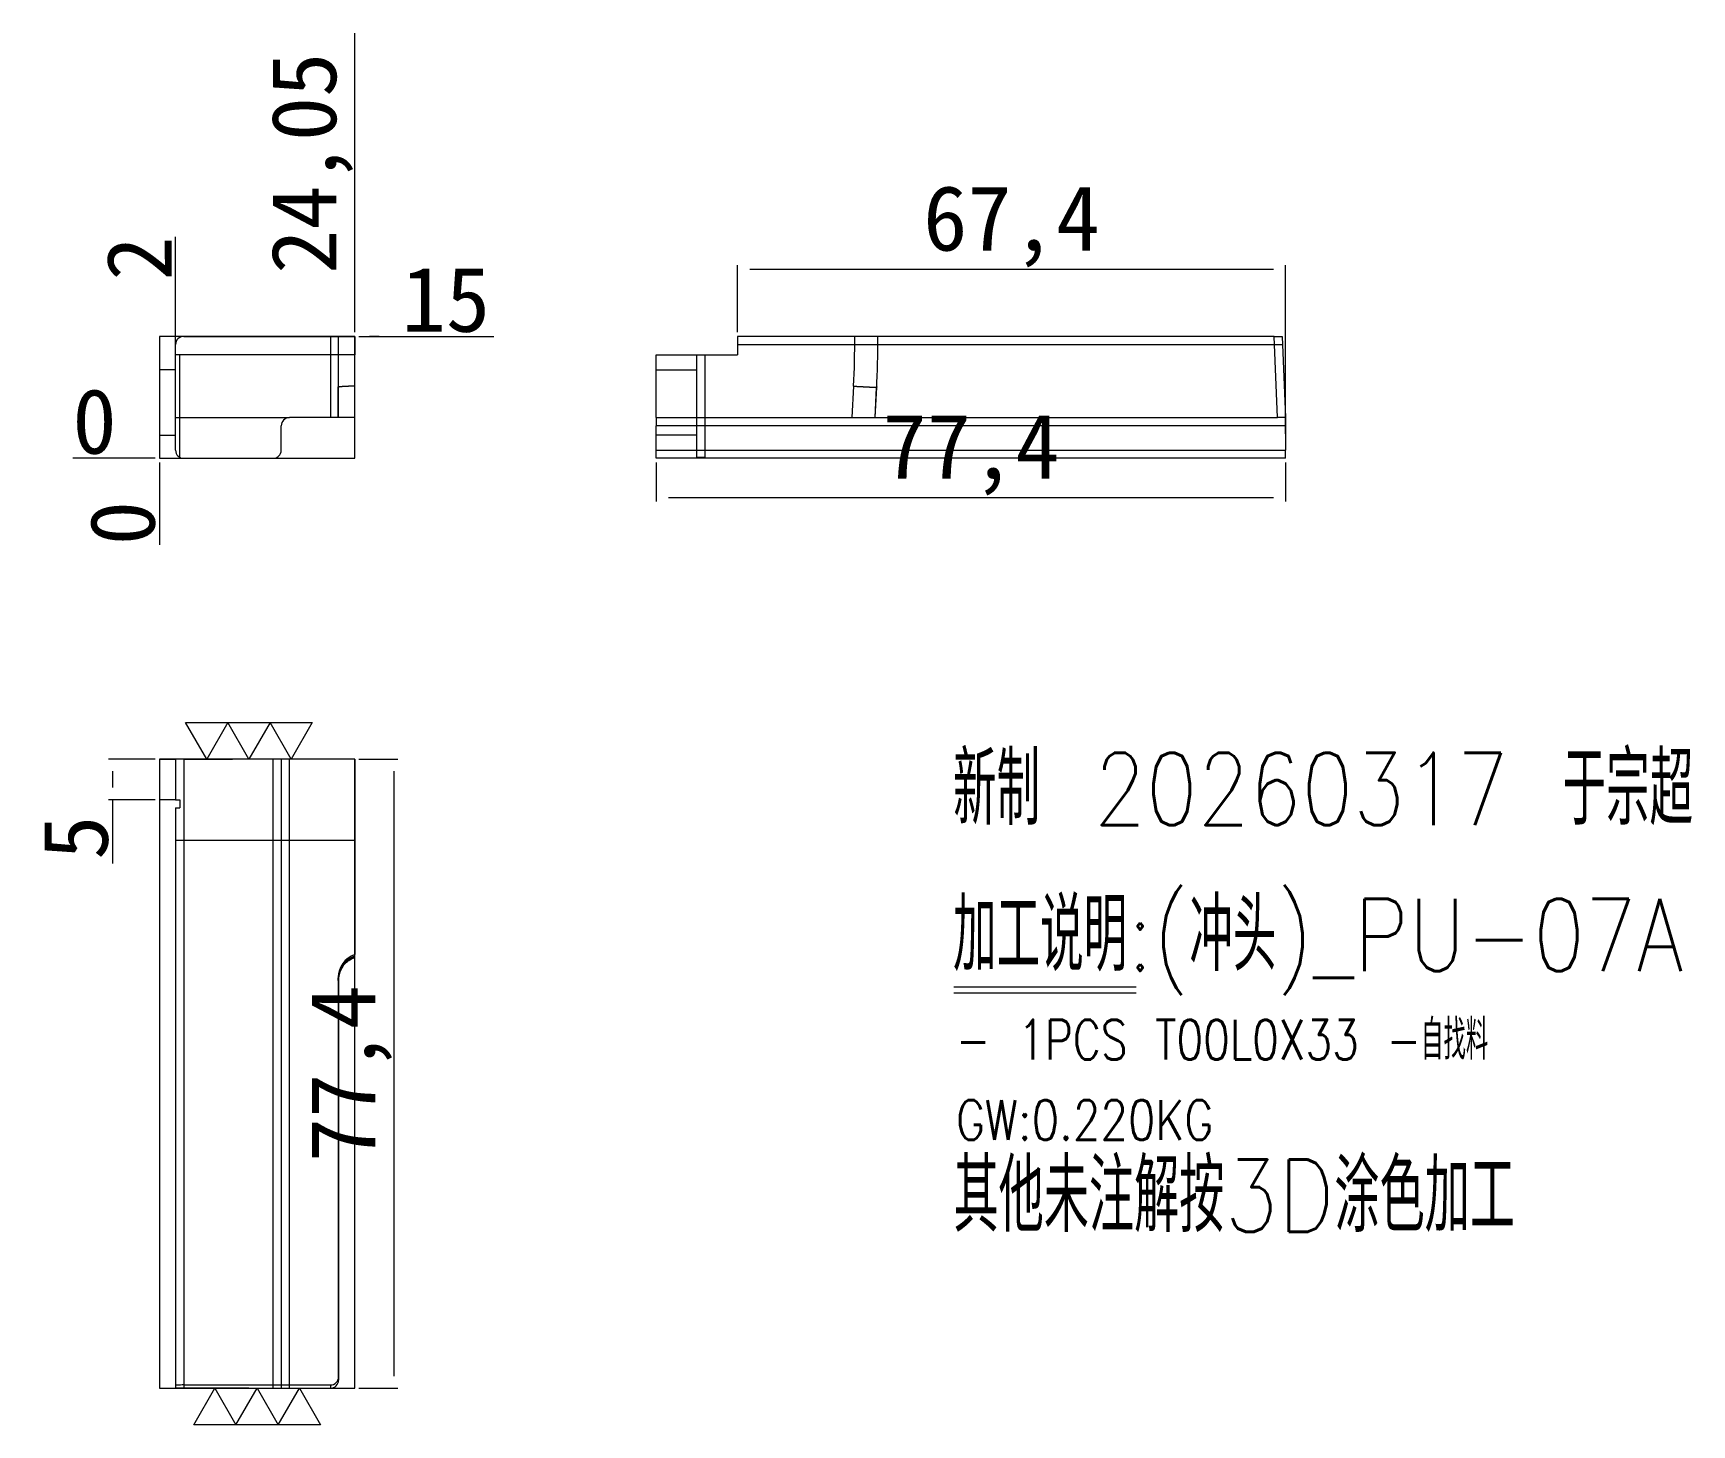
# Model space of a CAD drawing. Header units: millimetres. Extents: x 14263 to 14467, y 53750 to 53921.
import ezdxf

# ---------------------------------------------------------------- set-up
doc = ezdxf.new("R2010")
doc.units = ezdxf.units.MM
doc.linetypes.add('DASHED', pattern=[0])
doc.layers.add('dim', color=4, linetype='Continuous')
doc.layers.add('PUNCH', color=2, linetype='Continuous')
doc.styles.add('_PUG_ERP', font='txt')
doc.styles.add('chinesef_fs', font='txt.shx', dxfattribs={"bigfont": 'gbcbig.shx'})
doc.dimstyles.new('_PUG_ERP', dxfattribs={"dimtxt": 8, "dimasz": 1.5, "dimexe": 0.5, "dimexo": 0.5, "dimgap": 0.5, "dimtad": 1, "dimtxsty": '_PUG_ERP', "dimblk": 'CLOSEDBLANK', "dimcen": 0, "dimclrd": 4, "dimclre": 4, "dimclrt": 3, "dimazin": 3, "dimtfac": 1, "dimtmove": 0, "dimatfit": 3, "dimldrblk": 'CLOSEDBLANK', "dimlwd": 9, "dimlwe": 9})

# ---------------------------------------------------------------- blocks, each defined once
blk = doc.blocks.new('*D733')
at = {"layer": 'Defpoints', "color": 0}
for p in [(14302.15, 53883.71), (14306.95, 53883.71), (14278.1, 53868.71)]:
    blk.add_point(p, dxfattribs=at)
at = {"layer": 'dim', "color": 4, "lineweight": 9}
for p, q in [((14302.65, 53883.71), (14305.15, 53883.71)), ((14305.15, 53883.71), (14303.95, 53883.71)), ((14303.95, 53883.71), (14319.26, 53883.71))]:
    blk.add_line(p, q, dxfattribs=at)
at = {"layer": 'dim', "color": 3, "lineweight": 13, "insert": (14313.35, 53888.21), "char_height": 8, "attachment_point": 5, "style": '_PUG_ERP'}
blk.add_mtext('15', dxfattribs=at)
blk = doc.blocks.new('_ClosedBlank')
blk = doc.blocks.new('*D734')
at = {"layer": 'Defpoints', "color": 0}
for p in [(14273.3, 53868.71), (14278.1, 53868.71), (14278.1, 53868.71)]:
    blk.add_point(p, dxfattribs=at)
at = {"layer": 'dim', "color": 4, "lineweight": 9}
blk.add_line((14277.6, 53868.71), (14267.47, 53868.71), dxfattribs=at)
at = {"layer": 'dim', "color": 3, "lineweight": 13, "insert": (14270.13, 53873.21), "char_height": 8, "attachment_point": 5, "style": '_PUG_ERP'}
blk.add_mtext('0', dxfattribs=at)
blk = doc.blocks.new('*D735')
at = {"layer": 'Defpoints', "color": 0}
for p in [(14278.1, 53868.71), (14278.1, 53868.71), (14278.1, 53863.91)]:
    blk.add_point(p, dxfattribs=at)
at = {"layer": 'dim', "color": 4, "lineweight": 9}
blk.add_line((14278.1, 53868.21), (14278.1, 53858.08), dxfattribs=at)
at = {"layer": 'dim', "color": 3, "lineweight": 13, "insert": (14273.6, 53860.74), "char_height": 8, "attachment_point": 5, "rotation": 90, "style": '_PUG_ERP'}
blk.add_mtext('0', dxfattribs=at)
blk = doc.blocks.new('*D736')
at = {"layer": 'Defpoints', "color": 0}
for p in [(14302.15, 53888.51), (14302.15, 53883.71), (14278.1, 53868.71)]:
    blk.add_point(p, dxfattribs=at)
at = {"layer": 'dim', "color": 4, "lineweight": 9}
blk.add_line((14302.15, 53884.21), (14302.15, 53921.01), dxfattribs=at)
at = {"layer": 'dim', "color": 3, "lineweight": 13, "insert": (14296.89, 53905.01), "char_height": 8, "attachment_point": 5, "rotation": 90, "style": '_PUG_ERP'}
blk.add_mtext('24,05', dxfattribs=at)
blk = doc.blocks.new('*D737')
at = {"layer": 'Defpoints', "color": 0}
for p in [(14302.15, 53831.71), (14302.15, 53754.31), (14306.95, 53754.31)]:
    blk.add_point(p, dxfattribs=at)
at = {"layer": 'dim', "color": 4, "lineweight": 9}
for p, q in [((14302.65, 53831.71), (14307.45, 53831.71)), ((14306.95, 53830.21), (14306.95, 53755.81)), ((14302.65, 53754.31), (14307.45, 53754.31))]:
    blk.add_line(p, q, dxfattribs=at)
at = {"layer": 'dim', "color": 3, "lineweight": 13, "insert": (14301.69, 53793.01), "char_height": 8, "attachment_point": 5, "rotation": 90, "style": '_PUG_ERP'}
blk.add_mtext('77,4', dxfattribs=at)
blk = doc.blocks.new('*D738')
at = {"layer": 'Defpoints', "color": 0}
for p in [(14339.23, 53868.71), (14416.64, 53868.71), (14416.64, 53863.91)]:
    blk.add_point(p, dxfattribs=at)
at = {"layer": 'dim', "color": 4, "lineweight": 9}
for p, q in [((14339.23, 53868.21), (14339.23, 53863.41)), ((14416.64, 53868.21), (14416.64, 53863.41)), ((14340.73, 53863.91), (14415.14, 53863.91))]:
    blk.add_line(p, q, dxfattribs=at)
at = {"layer": 'dim', "color": 3, "lineweight": 13, "insert": (14377.94, 53869.17), "char_height": 8, "attachment_point": 5, "style": '_PUG_ERP'}
blk.add_mtext('77,4', dxfattribs=at)
blk = doc.blocks.new('*D739')
at = {"layer": 'Defpoints', "color": 0}
for p in [(14278.1, 53831.71), (14272.33, 53826.71), (14278.1, 53826.71)]:
    blk.add_point(p, dxfattribs=at)
at = {"layer": 'dim', "color": 4, "lineweight": 9}
for p, q in [((14277.6, 53831.71), (14271.83, 53831.71)), ((14272.33, 53830.21), (14272.33, 53828.21)), ((14277.6, 53826.71), (14271.83, 53826.71)), ((14272.33, 53826.71), (14272.33, 53818.88))]:
    blk.add_line(p, q, dxfattribs=at)
at = {"layer": 'dim', "color": 3, "lineweight": 13, "insert": (14267.83, 53822.04), "char_height": 8, "attachment_point": 5, "rotation": 90, "style": '_PUG_ERP'}
blk.add_mtext('5', dxfattribs=at)
blk = doc.blocks.new('*D740')
at = {"layer": 'Defpoints', "color": 0}
for p in [(14416.64, 53891.97), (14349.23, 53883.71), (14416.64, 53871.21)]:
    blk.add_point(p, dxfattribs=at)
at = {"layer": 'dim', "color": 4, "lineweight": 9}
for p, q in [((14349.23, 53884.21), (14349.23, 53892.47)), ((14350.73, 53891.97), (14415.14, 53891.97)), ((14416.64, 53871.71), (14416.64, 53892.47))]:
    blk.add_line(p, q, dxfattribs=at)
at = {"layer": 'dim', "color": 3, "lineweight": 13, "insert": (14382.94, 53897.23), "char_height": 8, "attachment_point": 5, "style": '_PUG_ERP'}
blk.add_mtext('67,4', dxfattribs=at)
blk = doc.blocks.new('*D741')
at = {"layer": 'Defpoints', "color": 0}
for p in [(14280.1, 53890.12), (14280.1, 53882.08), (14278.1, 53868.71)]:
    blk.add_point(p, dxfattribs=at)
at = {"layer": 'dim', "color": 4, "lineweight": 9}
blk.add_line((14280.1, 53882.58), (14280.1, 53895.96), dxfattribs=at)
at = {"layer": 'dim', "color": 3, "lineweight": 13, "insert": (14275.6, 53893.29), "char_height": 8, "attachment_point": 5, "rotation": 90, "style": '_PUG_ERP'}
blk.add_mtext('2', dxfattribs=at)

msp = doc.modelspace()

# ---------------------------------------------------------------- linework, layer by layer
at = {"layer": 'dim', "color": 8, "linetype": 'Continuous', "lineweight": 18}
for p, q in [((14375.84, 53803.702), (14398.268, 53803.702)), ((14375.84, 53802.963), (14398.268, 53802.963))]:
    msp.add_line(p, q, dxfattribs=at)
at = {"layer": 'dim', "color": 252, "linetype": 'DASHED', "lineweight": 13, "ltscale": 0.2}
for points in [[(14278.1, 53868.711), (14302.15, 53868.711), (14302.15, 53883.711), (14278.1, 53883.711)], [(14278.1, 53754.31), (14302.15, 53754.31), (14302.15, 53831.711), (14278.1, 53831.711)]]:
    msp.add_lwpolyline(points, close=True, dxfattribs=at)
at = {"layer": 'dim', "lineweight": 13}
for points in [[(14296.919, 53836.21), (14294.321, 53831.71), (14291.723, 53836.21), (14289.125, 53831.71), (14286.527, 53836.21), (14283.929, 53831.71), (14281.331, 53836.21), (14296.919, 53836.21)], [(14282.331, 53749.81), (14284.929, 53754.31), (14287.527, 53749.81), (14290.125, 53754.31), (14292.723, 53749.81), (14295.321, 53754.31), (14297.919, 53749.81), (14282.331, 53749.81)]]:
    msp.add_lwpolyline(points, close=True, dxfattribs=at)
at = {"layer": 'PUNCH', "color": 223, "linetype": 'Continuous', "lineweight": 18}
for p, q in [((14281.1, 53883.711), (14302.15, 53883.711)), ((14302.15, 53883.711), (14302.15, 53881.44)), ((14363.643, 53883.711), (14349.235, 53883.711)), ((14349.235, 53883.711), (14349.235, 53881.44)), ((14415.233, 53883.711), (14366.489, 53883.711)), ((14415.233, 53883.711), (14416.234, 53883.711)), ((14280.1, 53881.44), (14280.1, 53882.711)), ((14280.1, 53879.576), (14278.1, 53879.576)), ((14278.1, 53879.576), (14278.1, 53871.576)), ((14302.15, 53881.44), (14280.1, 53881.44)), ((14280.1, 53879.576), (14280.1, 53881.44)), ((14302.15, 53873.711), (14302.15, 53881.44)), ((14339.235, 53881.44), (14349.235, 53881.44)), ((14339.235, 53873.711), (14339.235, 53881.44)), ((14302.15, 53873.711), (14294.1, 53873.711)), ((14339.235, 53873.711), (14339.235, 53872.711)), ((14339.235, 53873.711), (14363.294, 53873.711)), ((14363.294, 53873.711), (14366.143, 53873.711)), ((14366.143, 53873.711), (14415.636, 53873.711)), ((14416.636, 53873.711), (14415.636, 53873.711)), ((14278.1, 53871.576), (14280.1, 53871.576)), ((14280.1, 53869.711), (14280.1, 53871.576)), ((14293.1, 53869.711), (14293.1, 53872.711)), ((14339.235, 53869.711), (14339.235, 53872.711)), ((14339.235, 53868.711), (14339.235, 53869.711)), ((14281.1, 53868.711), (14292.1, 53868.711)), ((14416.636, 53868.711), (14339.235, 53868.711)), ((14278.1, 53831.711), (14280.1, 53831.711)), ((14278.1, 53831.711), (14278.1, 53826.711)), ((14281.1, 53831.711), (14280.1, 53831.711)), ((14280.1, 53831.711), (14280.1, 53826.711)), ((14281.1, 53831.711), (14287.1, 53831.711)), ((14288.1, 53831.711), (14287.1, 53831.711)), ((14289.1, 53831.711), (14288.1, 53831.711)), ((14302.15, 53831.711), (14289.1, 53831.711)), ((14293.1, 53831.711), (14293.1, 53754.31)), ((14302.15, 53831.711), (14302.15, 53807.652)), ((14280.1, 53826.711), (14278.1, 53826.711)), ((14280.1, 53826.711), (14280.6, 53826.711)), ((14280.6, 53826.711), (14280.6, 53825.711)), ((14280.1, 53825.711), (14280.1, 53754.31)), ((14280.1, 53825.711), (14280.6, 53825.711)), ((14302.15, 53807.449), (14302.15, 53807.652))]:
    msp.add_line(p, q, dxfattribs=at)
at = {"layer": 'PUNCH', "color": 155, "linetype": 'DASHED', "lineweight": 13, "ltscale": 0.206819}
for p, q in [((14299.15, 53883.711), (14299.15, 53873.711)), ((14349.235, 53882.711), (14416.274, 53882.711)), ((14300.15, 53877.457), (14300.1, 53877.457)), ((14300.15, 53804.606), (14300.1, 53804.606)), ((14299.15, 53754.712), (14299.15, 53754.31))]:
    msp.add_line(p, q, dxfattribs=at)
at = {"layer": 'PUNCH', "color": 155, "linetype": 'Continuous', "lineweight": 18}
for p, q in [((14415.636, 53873.711), (14415.233, 53883.711)), ((14416.636, 53872.711), (14339.235, 53872.711)), ((14339.235, 53869.711), (14416.636, 53869.711)), ((14281.1, 53831.711), (14281.1, 53754.31)), ((14292.1, 53754.31), (14292.1, 53831.711)), ((14294.1, 53754.31), (14294.1, 53831.711))]:
    msp.add_line(p, q, dxfattribs=at)
at = {"layer": 'PUNCH', "color": 2, "linetype": 'Continuous', "lineweight": 18}
for p, q in [((14416.234, 53883.711), (14416.636, 53873.711)), ((14363.497, 53877.586), (14363.294, 53873.711)), ((14366.143, 53873.711), (14366.34, 53877.457)), ((14416.636, 53873.711), (14416.636, 53872.711)), ((14416.636, 53872.711), (14416.636, 53869.711)), ((14416.636, 53868.711), (14416.636, 53869.711)), ((14302.15, 53807.301), (14302.15, 53807.449)), ((14300.15, 53804.803), (14300.1, 53804.803)), ((14300.15, 53804.803), (14300.15, 53755.311)), ((14281.1, 53754.31), (14280.1, 53754.31)), ((14287.1, 53754.31), (14281.1, 53754.31)), ((14288.1, 53754.31), (14287.1, 53754.31)), ((14289.1, 53754.31), (14288.1, 53754.31)), ((14289.1, 53754.31), (14299.15, 53754.31))]:
    msp.add_line(p, q, dxfattribs=at)
at = {"layer": 'PUNCH', "color": 223, "linetype": 'DASHED', "lineweight": 13, "ltscale": 0.206819}
for p, q in [((14280.1, 53871.576), (14280.1, 53879.576)), ((14280.6, 53868.845), (14280.6, 53881.44)), ((14339.235, 53879.576), (14344.235, 53879.576)), ((14344.235, 53868.845), (14344.235, 53881.44)), ((14345.235, 53868.845), (14345.235, 53881.44)), ((14344.235, 53871.576), (14339.235, 53871.576)), ((14344.235, 53868.845), (14345.235, 53868.845)), ((14302.15, 53821.711), (14280.1, 53821.711))]:
    msp.add_line(p, q, dxfattribs=at)
at = {"layer": 'PUNCH', "color": 2, "linetype": 'DASHED', "lineweight": 13, "ltscale": 0.206819}
for p, q in [((14300.1, 53877.437), (14300.1, 53877.508)), ((14300.1, 53873.711), (14300.1, 53877.437)), ((14300.15, 53873.711), (14300.15, 53877.457)), ((14366.143, 53873.711), (14366.339, 53877.437)), ((14366.34, 53877.457), (14366.339, 53877.437)), ((14366.34, 53877.457), (14366.34, 53877.457)), ((14280.1, 53873.711), (14294.1, 53873.711)), ((14366.143, 53873.711), (14366.143, 53873.711)), ((14300.1, 53804.803), (14300.1, 53804.607)), ((14300.1, 53804.606), (14300.1, 53804.607)), ((14300.1, 53804.606), (14300.1, 53804.604)), ((14300.1, 53804.456), (14300.15, 53804.456)), ((14300.15, 53755.713), (14300.15, 53804.458)), ((14300.15, 53755.311), (14300.15, 53755.713)), ((14281.1, 53754.712), (14299.15, 53754.712))]:
    msp.add_line(p, q, dxfattribs=at)
at = {"layer": 'PUNCH', "color": 223, "linetype": 'Continuous', "lineweight": 18}
for centre, start, end in [((14281.1, 53882.711), 90, 180), ((14294.1, 53872.711), 90, 180), ((14281.1, 53869.711), 180, 270), ((14292.1, 53869.711), 270, 0)]:
    msp.add_arc(centre, 1, start, end, dxfattribs=at)
at = {"layer": 'PUNCH', "color": 2, "linetype": 'Continuous', "lineweight": 18}
for centre, radius, start, end in [((14259.856, 53883.127), 103.789, 356.93969, 0.32242), ((14303.1, 53804.456), 3, 108.46146, 173.35541)]:
    msp.add_arc(centre, radius, start, end, dxfattribs=at)
at = {"layer": 'PUNCH', "color": 155, "linetype": 'Continuous', "lineweight": 18}
msp.add_arc((14259.856, 53883.127), 106.635, 356.94127, 356.96486, dxfattribs=at)
at = {"layer": 'PUNCH', "color": 155, "linetype": 'DASHED', "lineweight": 13, "ltscale": 0.206819}
msp.add_arc((14259.856, 53883.127), 106.635, 356.96486, 356.9791, dxfattribs=at)
at = {"layer": 'PUNCH', "color": 2, "linetype": 'DASHED', "lineweight": 13, "ltscale": 0.206819}
msp.add_arc((14303.1, 53804.456), 3, 173.3554, 179.9884, dxfattribs=at)
at = {"layer": 'PUNCH', "color": 2, "linetype": 'Continuous', "lineweight": 18}
for centre, major_axis, ratio, start_param in [((14303.1, 53804.803), (0, 3.004), 0.99863, 0.3222133), ((14299.15, 53755.311), (0, -1.001), 0.999191, 0)]:
    msp.add_ellipse(centre, major_axis=major_axis, ratio=ratio, start_param=start_param, end_param=1.5707963, dxfattribs=at)
at = {"layer": 'PUNCH', "color": 2, "linetype": 'DASHED', "lineweight": 13, "ltscale": 0.206819}
for centre, major_axis, ratio, start_param, end_param in [((14299.15, 53755.713), (0, -1.001), 0.999191, 0, 1.5707963), ((14281.1, 53754.672), (1, 0), 0.040252, 1.5707963, 3.1415927)]:
    msp.add_ellipse(centre, major_axis=major_axis, ratio=ratio, start_param=start_param, end_param=end_param, dxfattribs=at)
for points, knots in [([(14300.1, 53883.711), (14300.1, 53883.194), (14300.1, 53882.677), (14300.1, 53881.643), (14300.1, 53881.126), (14300.1, 53880.091), (14300.1, 53879.574), (14300.1, 53878.541), (14300.1, 53878.024), (14300.1, 53877.508)], [0, 0, 0, 0, 0.25, 0.25, 0.5, 0.5, 0.75, 0.75, 1, 1, 1, 1]), ([(14300.15, 53877.457), (14300.15, 53877.978), (14300.15, 53878.499), (14300.15, 53879.541), (14300.15, 53880.062), (14300.15, 53881.104), (14300.15, 53881.626), (14300.15, 53882.669), (14300.15, 53883.19), (14300.15, 53883.711)], [0, 0, 0, 0, 0.25, 0.25, 0.5, 0.5, 0.75, 0.75, 1, 1, 1, 1]), ([(14302.15, 53877.586), (14302.141, 53877.586), (14302.124, 53877.586), (14302.098, 53877.585), (14302.071, 53877.585), (14302.045, 53877.584), (14302.018, 53877.584), (14301.992, 53877.583), (14301.966, 53877.583), (14301.939, 53877.582), (14301.913, 53877.582), (14301.886, 53877.581), (14301.859, 53877.58), (14301.833, 53877.58), (14301.806, 53877.579), (14301.78, 53877.578), (14301.753, 53877.578), (14301.727, 53877.577), (14301.7, 53877.576), (14301.674, 53877.576), (14301.647, 53877.575), (14301.621, 53877.574), (14301.594, 53877.573), (14301.568, 53877.572), (14301.542, 53877.572), (14301.515, 53877.571), (14301.489, 53877.57), (14301.463, 53877.569), (14301.437, 53877.568), (14301.411, 53877.567), (14301.385, 53877.566), (14301.359, 53877.565), (14301.333, 53877.564), (14301.307, 53877.563), (14301.282, 53877.562), (14301.256, 53877.561), (14301.231, 53877.56), (14301.205, 53877.559), (14301.18, 53877.558), (14301.155, 53877.557), (14301.13, 53877.556), (14301.105, 53877.555), (14301.08, 53877.554), (14301.056, 53877.552), (14301.031, 53877.551), (14301.007, 53877.55), (14300.983, 53877.549), (14300.959, 53877.547), (14300.936, 53877.546), (14300.912, 53877.545), (14300.889, 53877.544), (14300.866, 53877.542), (14300.843, 53877.541), (14300.82, 53877.539), (14300.797, 53877.538), (14300.775, 53877.537), (14300.753, 53877.535), (14300.731, 53877.534), (14300.71, 53877.532), (14300.688, 53877.531), (14300.667, 53877.529), (14300.647, 53877.528), (14300.626, 53877.526), (14300.606, 53877.525), (14300.586, 53877.523), (14300.566, 53877.521), (14300.547, 53877.52), (14300.528, 53877.518), (14300.509, 53877.517), (14300.491, 53877.515), (14300.472, 53877.513), (14300.455, 53877.511), (14300.437, 53877.51), (14300.42, 53877.508), (14300.404, 53877.506), (14300.387, 53877.504), (14300.371, 53877.503), (14300.356, 53877.501), (14300.34, 53877.499), (14300.326, 53877.497), (14300.311, 53877.495), (14300.297, 53877.493), (14300.284, 53877.491), (14300.271, 53877.49), (14300.258, 53877.488), (14300.246, 53877.486), (14300.234, 53877.484), (14300.222, 53877.482), (14300.211, 53877.48), (14300.201, 53877.478), (14300.191, 53877.476), (14300.181, 53877.474), (14300.172, 53877.472), (14300.164, 53877.47), (14300.156, 53877.468), (14300.148, 53877.465), (14300.141, 53877.463), (14300.135, 53877.461), (14300.129, 53877.459), (14300.124, 53877.457), (14300.119, 53877.455), (14300.114, 53877.453), (14300.111, 53877.45), (14300.107, 53877.448), (14300.105, 53877.446), (14300.103, 53877.444), (14300.101, 53877.442), (14300.1, 53877.44), (14300.1, 53877.438), (14300.1, 53877.437)], [0, 0, 0, 0, 0.0073979, 0.0148326, 0.022304, 0.0298121, 0.037357, 0.0449387, 0.0525571, 0.0602123, 0.0679042, 0.0756329, 0.0833983, 0.0912005, 0.0990395, 0.1069152, 0.1148276, 0.1227768, 0.1307627, 0.1387854, 0.1468449, 0.1549411, 0.1630741, 0.1712438, 0.1794502, 0.1876935, 0.1959734, 0.2042901, 0.2126436, 0.2210339, 0.2294608, 0.2379246, 0.2464251, 0.2549623, 0.2635363, 0.272147, 0.2807945, 0.2894788, 0.2981998, 0.3069575, 0.315752, 0.3245833, 0.3334513, 0.3423561, 0.3512976, 0.3602759, 0.3692909, 0.3783427, 0.3874312, 0.3965565, 0.4057185, 0.4149173, 0.4241528, 0.4334251, 0.4427342, 0.45208, 0.4614625, 0.4708818, 0.4803379, 0.4898307, 0.4993602, 0.5089265, 0.5185296, 0.5281694, 0.537846, 0.5475593, 0.5573094, 0.5670962, 0.5769198, 0.5867801, 0.5966772, 0.6066111, 0.6165816, 0.626589, 0.6366331, 0.6467139, 0.6568315, 0.6669859, 0.677177, 0.6874048, 0.6976695, 0.7079708, 0.7183089, 0.7286838, 0.7390954, 0.7495438, 0.7600289, 0.7705508, 0.7811094, 0.7917048, 0.8023369, 0.8130058, 0.8237115, 0.8344538, 0.845233, 0.8560489, 0.8669015, 0.8777909, 0.8887171, 0.89968, 0.9106797, 0.9217161, 0.9327892, 0.9438991, 0.9550458, 0.9662292, 0.9774494, 0.9887063, 1, 1, 1, 1]), ([(14300.102, 53804.555), (14300.106, 53804.679), (14300.118, 53804.802), (14300.161, 53805.077), (14300.197, 53805.228), (14300.257, 53805.415), (14300.27, 53805.452), (14300.297, 53805.526), (14300.339, 53805.635), (14300.388, 53805.741), (14300.493, 53805.949), (14300.573, 53806.082), (14300.687, 53806.241), (14300.711, 53806.272), (14300.759, 53806.334), (14300.784, 53806.364), (14300.86, 53806.454), (14300.913, 53806.512), (14301.077, 53806.677), (14301.194, 53806.779), (14301.382, 53806.918), (14301.447, 53806.962), (14301.58, 53807.045), (14301.649, 53807.084), (14301.857, 53807.192), (14302.001, 53807.253), (14302.15, 53807.303)], [0, 0, 0, 0, 0.1017292, 0.1017292, 0.2300536, 0.2300536, 0.2621347, 0.2621347, 0.2942158, 0.358378, 0.358378, 0.4867024, 0.4867024, 0.5187835, 0.5187835, 0.5508646, 0.5508646, 0.6150268, 0.6150268, 0.7433512, 0.7433512, 0.8075134, 0.8075134, 0.8716756, 0.8716756, 1, 1, 1, 1]), ([(14300.107, 53804.803), (14300.106, 53804.794), (14300.105, 53804.771), (14300.103, 53804.734), (14300.101, 53804.692), (14300.1, 53804.65), (14300.1, 53804.621), (14300.1, 53804.607)], [0, 0, 0, 0, 0.1396338, 0.3536703, 0.5684101, 0.7838534, 1, 1, 1, 1]), ([(14300.1, 53804.458), (14300.1, 53804.455), (14300.1, 53804.456), (14300.1, 53804.465), (14300.1, 53804.474), (14300.1, 53804.498), (14300.1, 53804.514), (14300.1, 53804.553), (14300.1, 53804.577), (14300.1, 53804.604)], [0, 0, 0, 0, 0.25, 0.25, 0.5, 0.5, 0.75, 0.75, 1, 1, 1, 1])]:
    msp.add_open_spline(points, degree=3, knots=knots, dxfattribs=at)
at = {"layer": 'PUNCH', "color": 223, "linetype": 'Continuous', "lineweight": 18}
msp.add_open_spline([(14366.489, 53883.711), (14366.331, 53883.711), (14366.176, 53883.711), (14365.869, 53883.711), (14365.718, 53883.711), (14365.531, 53883.711), (14365.494, 53883.711), (14365.42, 53883.711), (14365.311, 53883.711), (14365.205, 53883.711), (14364.997, 53883.711), (14364.864, 53883.711), (14364.706, 53883.711), (14364.674, 53883.711), (14364.612, 53883.711), (14364.582, 53883.711), (14364.492, 53883.711), (14364.434, 53883.711), (14364.269, 53883.711), (14364.167, 53883.711), (14364.028, 53883.711), (14363.984, 53883.711), (14363.901, 53883.711), (14363.862, 53883.711), (14363.754, 53883.711), (14363.693, 53883.711), (14363.643, 53883.711)], degree=3, knots=[0, 0, 0, 0, 0.125, 0.125, 0.25, 0.25, 0.28125, 0.28125, 0.3125, 0.375, 0.375, 0.5, 0.5, 0.53125, 0.53125, 0.5625, 0.5625, 0.625, 0.625, 0.75, 0.75, 0.8125, 0.8125, 0.875, 0.875, 1, 1, 1, 1], dxfattribs=at)
at = {"layer": 'PUNCH', "color": 2, "linetype": 'Continuous', "lineweight": 18}
for points, knots in [([(14366.34, 53877.457), (14366.367, 53877.978), (14366.391, 53878.499), (14366.431, 53879.541), (14366.447, 53880.062), (14366.472, 53881.104), (14366.481, 53881.626), (14366.49, 53882.669), (14366.491, 53883.19), (14366.489, 53883.711)], [0, 0, 0, 0, 0.25, 0.25, 0.5, 0.5, 0.75, 0.75, 1, 1, 1, 1]), ([(14302.15, 53807.449), (14302.141, 53807.446), (14302.124, 53807.44), (14302.098, 53807.431), (14302.071, 53807.422), (14302.045, 53807.412), (14302.018, 53807.402), (14301.992, 53807.392), (14301.966, 53807.381), (14301.939, 53807.37), (14301.913, 53807.359), (14301.886, 53807.347), (14301.859, 53807.335), (14301.833, 53807.323), (14301.806, 53807.31), (14301.78, 53807.298), (14301.753, 53807.284), (14301.727, 53807.271), (14301.7, 53807.257), (14301.674, 53807.243), (14301.647, 53807.229), (14301.621, 53807.214), (14301.594, 53807.199), (14301.568, 53807.183), (14301.542, 53807.167), (14301.515, 53807.151), (14301.489, 53807.135), (14301.463, 53807.118), (14301.437, 53807.101), (14301.411, 53807.083), (14301.385, 53807.065), (14301.359, 53807.047), (14301.333, 53807.028), (14301.307, 53807.009), (14301.282, 53806.99), (14301.256, 53806.97), (14301.231, 53806.95), (14301.205, 53806.93), (14301.18, 53806.909), (14301.155, 53806.888), (14301.13, 53806.867), (14301.105, 53806.845), (14301.08, 53806.823), (14301.056, 53806.8), (14301.031, 53806.777), (14301.007, 53806.754), (14300.983, 53806.73), (14300.959, 53806.706), (14300.936, 53806.682), (14300.912, 53806.657), (14300.889, 53806.632), (14300.866, 53806.606), (14300.843, 53806.581), (14300.82, 53806.554), (14300.797, 53806.528), (14300.775, 53806.501), (14300.753, 53806.473), (14300.731, 53806.446), (14300.71, 53806.418), (14300.688, 53806.389), (14300.667, 53806.361), (14300.647, 53806.331), (14300.626, 53806.302), (14300.606, 53806.272), (14300.586, 53806.242), (14300.566, 53806.211), (14300.547, 53806.18), (14300.528, 53806.149), (14300.509, 53806.117), (14300.491, 53806.085), (14300.472, 53806.053), (14300.455, 53806.02), (14300.437, 53805.987), (14300.42, 53805.954), (14300.404, 53805.92), (14300.387, 53805.886), (14300.371, 53805.852), (14300.356, 53805.818), (14300.34, 53805.783), (14300.326, 53805.747), (14300.311, 53805.712), (14300.297, 53805.676), (14300.284, 53805.64), (14300.271, 53805.603), (14300.258, 53805.566), (14300.246, 53805.529), (14300.234, 53805.492), (14300.222, 53805.454), (14300.211, 53805.416), (14300.201, 53805.378), (14300.191, 53805.339), (14300.181, 53805.301), (14300.172, 53805.262), (14300.164, 53805.222), (14300.156, 53805.183), (14300.148, 53805.143), (14300.141, 53805.103), (14300.135, 53805.063), (14300.129, 53805.022), (14300.124, 53804.982), (14300.119, 53804.941), (14300.114, 53804.9), (14300.111, 53804.858), (14300.108, 53804.826), (14300.107, 53804.808), (14300.107, 53804.803)], [0, 0, 0, 0, 0.0078058, 0.0156503, 0.0235336, 0.0314557, 0.0394166, 0.0474162, 0.0554546, 0.0635318, 0.0716478, 0.0798026, 0.0879961, 0.0962285, 0.1044996, 0.1128094, 0.1211581, 0.1295455, 0.1379718, 0.1464368, 0.1549405, 0.1634831, 0.1720644, 0.1806845, 0.1893434, 0.1980411, 0.2067775, 0.2155528, 0.2243668, 0.2332196, 0.2421111, 0.2510415, 0.2600106, 0.2690185, 0.2780652, 0.2871506, 0.2962749, 0.3054379, 0.3146397, 0.3238803, 0.3331596, 0.3424777, 0.3518347, 0.3612303, 0.3706648, 0.3801381, 0.3896501, 0.3992009, 0.4087905, 0.4184188, 0.428086, 0.4377919, 0.4475366, 0.4573201, 0.4671423, 0.4770034, 0.4869032, 0.4968418, 0.5068192, 0.5168353, 0.5268902, 0.5369839, 0.5471164, 0.5572877, 0.5674977, 0.5777466, 0.5880342, 0.5983605, 0.6087257, 0.6191296, 0.6295724, 0.6400538, 0.6505741, 0.6611332, 0.671731, 0.6823676, 0.693043, 0.7037572, 0.7145101, 0.7253018, 0.7361323, 0.7470016, 0.7579097, 0.7688565, 0.7798421, 0.7908665, 0.8019297, 0.8130317, 0.8241724, 0.8353519, 0.8465702, 0.8578273, 0.8691231, 0.8804577, 0.8918311, 0.9032433, 0.9146943, 0.926184, 0.9377125, 0.9492798, 0.9608859, 0.9725308, 0.9842144, 0.9959368, 1, 1, 1, 1])]:
    msp.add_open_spline(points, degree=3, knots=knots, dxfattribs=at)
at = {"layer": 'PUNCH', "color": 155, "linetype": 'Continuous', "lineweight": 18}
msp.add_open_spline([(14363.497, 53877.586), (14363.5, 53877.586), (14363.506, 53877.586), (14363.515, 53877.585), (14363.524, 53877.585), (14363.534, 53877.584), (14363.544, 53877.584), (14363.555, 53877.583), (14363.565, 53877.583), (14363.576, 53877.582), (14363.587, 53877.582), (14363.599, 53877.581), (14363.611, 53877.58), (14363.623, 53877.58), (14363.636, 53877.579), (14363.648, 53877.578), (14363.662, 53877.578), (14363.675, 53877.577), (14363.689, 53877.576), (14363.703, 53877.576), (14363.718, 53877.575), (14363.732, 53877.574), (14363.747, 53877.573), (14363.763, 53877.572), (14363.779, 53877.572), (14363.795, 53877.571), (14363.811, 53877.57), (14363.828, 53877.569), (14363.845, 53877.568), (14363.863, 53877.567), (14363.881, 53877.566), (14363.899, 53877.565), (14363.918, 53877.564), (14363.937, 53877.563), (14363.956, 53877.562), (14363.976, 53877.561), (14363.996, 53877.56), (14364.016, 53877.559), (14364.037, 53877.558), (14364.058, 53877.557), (14364.079, 53877.556), (14364.101, 53877.555), (14364.123, 53877.554), (14364.146, 53877.552), (14364.169, 53877.551), (14364.192, 53877.55), (14364.216, 53877.549), (14364.24, 53877.547), (14364.264, 53877.546), (14364.289, 53877.545), (14364.314, 53877.544), (14364.34, 53877.542), (14364.365, 53877.541), (14364.392, 53877.539), (14364.418, 53877.538), (14364.445, 53877.537), (14364.473, 53877.535), (14364.5, 53877.534), (14364.528, 53877.532), (14364.557, 53877.531), (14364.586, 53877.529), (14364.615, 53877.528), (14364.644, 53877.526), (14364.674, 53877.525), (14364.704, 53877.523), (14364.735, 53877.521), (14364.766, 53877.52), (14364.797, 53877.518), (14364.829, 53877.517), (14364.861, 53877.515), (14364.893, 53877.513), (14364.926, 53877.511), (14364.959, 53877.51), (14364.992, 53877.508), (14365.026, 53877.506), (14365.06, 53877.504), (14365.094, 53877.503), (14365.129, 53877.501), (14365.164, 53877.499), (14365.199, 53877.497), (14365.234, 53877.495), (14365.27, 53877.493), (14365.307, 53877.491), (14365.343, 53877.49), (14365.38, 53877.488), (14365.417, 53877.486), (14365.454, 53877.484), (14365.492, 53877.482), (14365.53, 53877.48), (14365.568, 53877.478), (14365.607, 53877.476), (14365.646, 53877.474), (14365.685, 53877.472), (14365.724, 53877.47), (14365.763, 53877.468), (14365.803, 53877.465), (14365.843, 53877.463), (14365.883, 53877.461), (14365.924, 53877.459), (14365.964, 53877.457), (14366.005, 53877.455), (14366.046, 53877.453), (14366.088, 53877.45), (14366.129, 53877.448), (14366.171, 53877.446), (14366.212, 53877.444), (14366.254, 53877.442), (14366.297, 53877.44), (14366.325, 53877.438), (14366.339, 53877.437)], degree=3, knots=[0, 0, 0, 0, 0.0073979, 0.0148326, 0.022304, 0.0298121, 0.037357, 0.0449387, 0.0525571, 0.0602123, 0.0679042, 0.0756329, 0.0833983, 0.0912005, 0.0990395, 0.1069152, 0.1148276, 0.1227768, 0.1307627, 0.1387854, 0.1468449, 0.1549411, 0.1630741, 0.1712438, 0.1794502, 0.1876935, 0.1959734, 0.2042901, 0.2126436, 0.2210339, 0.2294608, 0.2379246, 0.2464251, 0.2549623, 0.2635363, 0.272147, 0.2807945, 0.2894788, 0.2981998, 0.3069575, 0.315752, 0.3245833, 0.3334513, 0.3423561, 0.3512976, 0.3602759, 0.3692909, 0.3783427, 0.3874312, 0.3965565, 0.4057185, 0.4149173, 0.4241528, 0.4334251, 0.4427342, 0.45208, 0.4614625, 0.4708818, 0.4803379, 0.4898307, 0.4993602, 0.5089265, 0.5185296, 0.5281694, 0.537846, 0.5475593, 0.5573094, 0.5670962, 0.5769198, 0.5867801, 0.5966772, 0.6066111, 0.6165816, 0.626589, 0.6366331, 0.6467139, 0.6568315, 0.6669859, 0.677177, 0.6874048, 0.6976695, 0.7079708, 0.7183089, 0.7286838, 0.7390954, 0.7495438, 0.7600289, 0.7705508, 0.7811094, 0.7917048, 0.8023369, 0.8130058, 0.8237115, 0.8344538, 0.845233, 0.8560489, 0.8669015, 0.8777909, 0.8887171, 0.89968, 0.9106797, 0.9217161, 0.9327892, 0.9438991, 0.9550458, 0.9662292, 0.9774494, 0.9887063, 1, 1, 1, 1], dxfattribs=at)
at = {"layer": 'PUNCH', "color": 2, "linetype": 'DASHED', "lineweight": 13, "ltscale": 0.206819}
for points in [[(14366.342, 53877.508), (14366.342, 53877.491), (14366.341, 53877.474), (14366.34, 53877.457)], [(14300.1, 53804.604), (14300.1, 53804.605), (14300.1, 53804.605), (14300.1, 53804.606)], [(14300.1, 53804.458), (14300.1, 53804.473), (14300.1, 53804.489), (14300.101, 53804.504)], [(14300.1, 53804.458), (14300.117, 53804.458), (14300.133, 53804.458), (14300.15, 53804.458)]]:
    msp.add_open_spline(points, degree=3, dxfattribs=at)

# ---------------------------------------------------------------- texts
at = {"layer": 'dim', "color": 4, "lineweight": 13, "style": 'chinesef_fs'}
for s, height, width, p in [('新制 20260317 于宗超', 8.9, 0.8357, (14375.737, 53823.593)), ('加工说明:(冲头)_PU-07A', 8.9, 0.8357, (14375.737, 53805.637)), ('- 1PCS T00L0X33 -自找料', 4.9, 0.7798, (14376.099, 53794.734)), ('GW:0.220KG ', 4.9, 0.8055, (14376.099, 53784.86))]:
    msp.add_text(s, height=height, dxfattribs=dict(at, width=width)).set_placement(p)
at = {"layer": 'dim', "color": 21, "lineweight": 13, "style": 'chinesef_fs', "width": 0.8663}
msp.add_text('其他未注解按3D涂色加工', height=8.9, dxfattribs=at).set_placement((14375.801, 53773.539))

# ---------------------------------------------------------------- dimensions: what is measured, and where the dimension line sits
at = {"layer": 'dim', "color": 1, "lineweight": 13}
for feature_location, offset, dtype, origin, picture, middle in [((14302.15, 53883.711), (0, 4.8), 1, (14278.1, 53868.711), '*D736', (14296.888, 53905.011)), ((14280.1, 53882.076), (0, 8.047), 1, (14278.1, 53868.711), '*D741', (14275.6, 53893.29)), ((14302.15, 53883.711), (4.8, 0), 0, (14278.1, 53868.711), '*D733', (14313.355, 53888.211)), ((14278.10015683, 53868.711389656), (-4.8, 0), 0, (14278.10015683, 53868.711389656), '*D734', (14270.133490164, 53873.211389656)), ((14278.10015683, 53868.711389656), (0, -4.8), 1, (14278.10015683, 53868.711389656), '*D735', (14273.60015683, 53860.74472299))]:
    dim = msp.add_ordinate_dim(feature_location=feature_location, offset=offset, dtype=dtype, origin=origin, dimstyle='_PUG_ERP', dxfattribs=at)
    dim.commit()
    dim.dimension.update_dxf_attribs({"geometry": picture, "text_midpoint": middle})
for base, p1, p2, picture, middle in [((14416.636, 53891.97), (14349.235, 53883.711), (14416.636, 53871.211), '*D740', (14382.936, 53897.232)), ((14416.636, 53863.911), (14339.235, 53868.711), (14416.636, 53868.711), '*D738', (14377.936, 53869.173))]:
    dim = msp.add_linear_dim(base=base, p1=p1, p2=p2, dimstyle='_PUG_ERP', dxfattribs=at)
    dim.commit()
    dim.dimension.update_dxf_attribs({"geometry": picture, "text_midpoint": middle})
for base, p1, p2, picture, middle in [((14272.329, 53826.711), (14278.1, 53831.711), (14278.1, 53826.711), '*D739', (14267.829, 53822.045)), ((14306.95, 53754.31), (14302.15, 53831.711), (14302.15, 53754.31), '*D737', (14301.688, 53793.011))]:
    dim = msp.add_linear_dim(base=base, p1=p1, p2=p2, angle=90, dimstyle='_PUG_ERP', dxfattribs=at)
    dim.commit()
    dim.dimension.update_dxf_attribs({"geometry": picture, "text_midpoint": middle})

doc.saveas('drawing.dxf')
